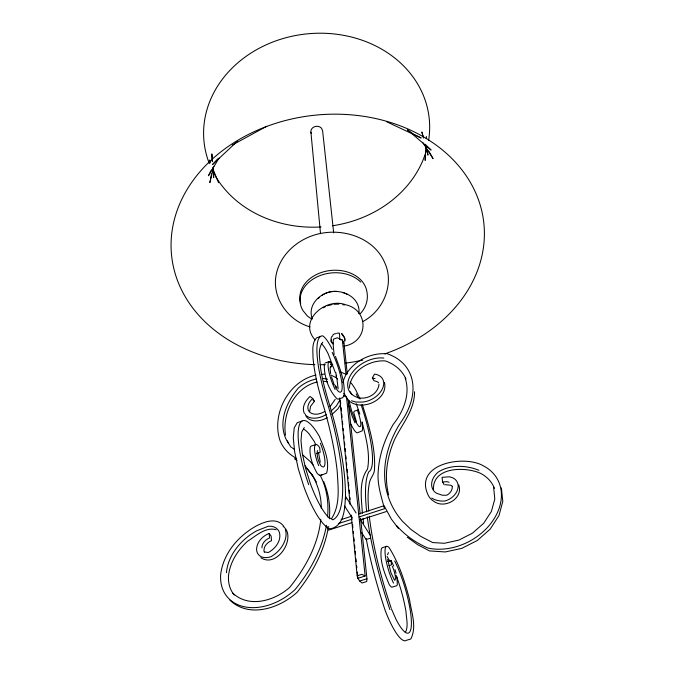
<?xml version="1.0" encoding="UTF-8"?>
<svg xmlns="http://www.w3.org/2000/svg" width="674" height="674" viewBox="0 0 674 674"><rect width="100%" height="100%" fill="white"/><g stroke="black" fill="none" stroke-linecap="round" stroke-linejoin="round"><path stroke-width="1.01" d="M344.886 340.244C345.619 336.233 337.152 328.541 344.524 337.691M358.888 313.73C361.264 294.867 335.677 285.481 321.793 295.465M309.644 411.469L310.562 406.296L314.446 401.274L312.744 398.502L310.032 396.472C305.457 400.592 301.362 407.382 304.412 413.524M452.271 486.544C452.583 490.259 449.929 493.52 446.811 495.213L442.422 495.247L436.423 493.216A17.608 13.177 -28.2 0 1 438.361 471.96C450.325 464.529 466.206 465.026 478.97 470.334M425.867 146.915L425.134 160.42L425.648 155.627M426.313 138.6L426.431 136.519M344.785 341.44L344.743 338.264M414.544 391.746C414.754 409.834 402.226 423.82 394.762 439.187C387.019 456.542 383.978 476.307 388.62 494.927M329.316 518.736C330.631 506.081 328.533 493.157 323.613 481.447M330.883 375.098L336.351 377.726L336.621 375.148M320.799 519.258C318.28 544.609 305.482 567.786 289.736 587.366C274.739 600.728 249.026 608.47 232.757 593.103M339.612 339.536L339.662 337.733A7.094 1.028 -86.4 0 0 339.182 333.057L337.969 333.2A3.513 2.62 -5.8 0 0 337.051 333.242M378.982 384.197C378.181 394.854 364.575 401.3 355.299 396.565A26.64 17.76 -29.2 0 1 352.291 372.553A26.64 17.76 -29.2 0 1 383.851 358.079M367.001 578.84L366.698 581.536L362.014 582.993L359.748 581.089L357.818 578.216L357.161 575.79L351.221 515.138M349.309 388.072C350.716 371.062 369.335 359.722 385.393 360.935A67.046 45.268 -30.9 0 1 405.992 379.133M342.839 382.739C347.439 364.255 367.953 352.485 386.362 353.757M324.304 363.935C323.908 376.311 328.415 389.985 337.143 398.949L338.575 399.101L342.653 397.694L343.976 395.815C345.509 382.251 339.999 368.99 335.467 356.462M211.552 173.926L209.858 182.637L213.751 166.301M328.027 529.065C323.68 552.461 311.885 573.818 297.133 592.244C279.676 608.226 249.296 618.606 229.935 600.18M387.516 554.753L388.468 552.655M343.226 343.133L343.967 342.872L347.27 373.994M211.029 170.556L208.485 175.754L218.991 158.129M405.344 632.532C408.705 626.23 406.279 618.521 406.018 611.765C403.886 599.321 400.592 587.096 396.093 575.31M304.294 427.56L301.716 432.085L300.992 440.922L302.272 453.29L305.465 467.925L310.251 483.25A49 12.461 72 0 0 328.364 517.16L332.897 519.814A133.022 34.391 71 0 0 328.642 407.248L326.022 398.688A73.635 16.151 71.1 0 1 322.703 335.829L323.09 336.132A32.967 7.254 70.7 0 1 332.24 349.343M378.653 382.807A13.37 8.989 -29.6 0 0 376.572 381.433L373.935 380.709L372.343 377.861L374.525 374.104A18.442 12.359 -29.6 0 1 382.621 388.342A18.442 12.359 -29.6 0 1 362.545 402.075L355.872 402.041L351.491 400.752M340.488 404.695L338.036 408.747L331.937 414.493M339.797 400.263L336.36 405.95L331.01 411.148M335.239 399.278L330.058 406.675M331.524 518.651C340.513 504.961 338.053 487.361 337.253 471.859C334.986 450.459 330.218 429.405 324.329 408.73C319.164 392.15 314.564 375.25 313.022 357.894C313.048 351.297 311.489 342.982 316.628 337.826L320.681 336.377M317.715 450.577L317.269 451.192C316.654 456.13 318.457 461.294 320.824 465.54A18.341 4.6 71.7 0 0 325.003 462.035A18.341 4.6 71.7 0 0 320.335 443.155M360.287 313.663C365.864 307.883 368.51 299.736 366.909 291.817A33.717 25.89 -5.8 0 0 327.766 270.872A33.717 25.89 -5.8 0 0 300.705 303.376M330.883 366.37L330.066 368.585L330.673 373.674M322.812 342.156C317.168 348.997 320.066 359.09 320.47 367.17C322.981 385.983 329.637 403.844 334.439 422.118C340.522 446.365 345.526 471.151 345.492 496.249C344.768 507.766 344.709 525.821 330.479 528.795A55.908 14.44 72.1 0 1 303.755 486.35L298.287 468.767L294.673 451.993L293.291 437.847L294.209 427.788L297.259 422.691L301.986 421.073M217.778 158.853L212.521 164.549L237.652 140.976M317.943 298.633L319.484 297.369M332.855 334.978L334.565 333.756M232.269 145.053L266.778 126.249M363.134 321.388C383.371 310.63 394.627 284.293 384.803 262.868C375.165 239.818 347.666 229.286 323.983 232.875C300.334 236.111 278.143 254.191 275.54 278.817C273.627 300.511 289.517 321.11 310.099 326.898M324.641 411.553C320.394 414.038 314.648 415.546 310.234 412.64A13.303 8.821 -31.8 0 1 312.744 398.502M327.244 417.678C321.608 420.888 314.017 422.522 308.271 418.689A18.265 12.157 -31.8 0 1 305.255 414.055M323.073 307.841L325.626 306.594M264.368 552.292A9.074 6.462 -38.5 0 1 263.955 550.574C263.879 546.041 267.485 542.25 271.521 540.7L271.15 536.142L269.179 533.429C262.489 536.015 256.499 542.284 256.583 549.799A15.106 10.733 -38.4 0 0 271.041 556.69A24.037 16.968 -38.4 0 0 285.397 529.596M333.318 343.226L333.318 343.9A7.043 4.701 -10.1 0 1 331.077 339.629M343.967 342.872L342.358 340.025L337.295 337.775L333.453 339.14L333.032 343.395L334.136 354.844M325.129 363L329.198 361.567M328.794 362.41L330.42 361.837L331.76 366.555L330.134 367.128M315.659 444.57L310.992 446.146L310.217 447.148C309.021 456.34 312.829 465.641 317.286 473.519A25.536 6.504 71.7 0 0 321.97 474.673M316.426 453.661L320.15 452.414L319.695 447.654A16.016 4.019 71.8 0 0 314.539 447.62A16.016 4.019 71.8 0 0 318.726 465.658M320.748 475.406L326.637 473.123C330.033 460.704 323.823 447.62 319.257 436.188A55.959 14.238 72 0 0 298.826 426.895A55.959 14.238 72 0 0 308.717 484.707M341.12 519.612L351.761 516.174M358.678 513.942L384.113 505.736L391.299 518.988L398.46 528.576M328.786 526.68L326.848 527.304L328.718 530.084L351.938 522.62M338.483 523.555L352.055 519.182L351.862 517.177M358.989 516.95L384.483 508.735C381.316 496.553 377.061 484.336 378.207 471.429C379.243 454.756 384.888 438.698 393.279 424.334C403.372 411.612 410.618 394.282 405.175 378.089M360.784 519.772L386.236 511.591M370.506 538.122L366.092 539.529L361.567 532.477M386.48 546.387L382.234 547.726L381.374 548.678C379.428 560.928 384.568 573.271 389.176 584.425A14.769 3.303 73 0 0 392.495 587.012L396.801 585.689L397.348 584.644L396.885 576.86M387.601 561.476L391.013 560.414L393.734 566.135M388.94 565.654L391.501 564.863L391.013 560.414M357.161 575.79L361.879 574.324L365.089 575.958M359.697 581.013L366.959 578.764L360.573 518.146M316.005 375.064C288.354 381.063 270.956 414.906 280.207 441.099A73.373 49.396 -30.9 0 0 292.617 456.045L296.113 458.253M316.982 382.057C294.605 387.272 282.052 413.668 285.54 435.185M327.328 305.769L332.088 304.581M343.909 346.166C368.905 342.089 369.217 309.989 345.711 304.766C325.769 297.015 297.512 321.018 315.213 339.982M431.739 498.069A24.534 18.367 -28.2 0 0 444.983 501.009A15.384 11.568 -28.7 0 0 457.553 489.796A15.384 11.568 -28.7 0 0 452.701 477.79L449.465 476.804L442.068 477.335L442.633 481.977L447.106 481.666L449.053 482.264M445.379 484.707L450.653 485.204A9.242 6.967 -28.7 0 1 452.229 486.274M321.144 374.407L324.278 374.121M337.556 291.48C323.293 289.635 306.67 303.595 312.214 318.49M334.026 304.303L338.963 304.084M323.874 381.265L327.48 381.821M342.771 304.699L344.448 304.951M276.146 529.756C265.455 526.554 255.758 536.201 247.383 541.365C237.627 550.372 230.163 562.006 228.537 575.394A45.967 33.034 -39.4 0 0 234.249 595.041M372.343 377.861L374.988 378.586M264.714 551.989L268.353 552.511C275.228 548.72 281.521 540.91 279.474 532.645A17.254 12.183 -38.4 0 0 271.437 526.31L268.311 526.226L256.971 530.682A46.076 33.026 -39.3 0 0 226.439 572.74M340.48 339.772L341.044 339.991M342.678 292.432L347.43 294.353M340.766 372.048L346.015 374.356L342.358 340.025M386.817 121.842L421.157 137.993L413.844 134.421L407.433 129.829L409.8 131.851M343.698 395.562L346.495 397.23L348.188 400.12L360.135 513.967M294.428 458.792L297.057 460.452M348.188 400.12C360.582 412.294 388.477 400.432 384.5 382.444M312.045 319.308L307.361 316.005L302.845 310.436A33.793 25.915 -5.8 0 1 316.78 277.006A33.793 25.915 -5.8 0 1 360.759 282.069M260.821 557.693C274.765 567.061 291.176 545.881 287.335 532.325A23.978 16.985 -38.5 0 0 283.198 526.411M407.281 537.203L417.678 544.702L429.523 550.911L445.27 551.955L461.816 548.35L477.377 540.438L490.225 529.082L498.987 515.551L502.804 501.338L501.389 487.934M313.09 400.255L314.446 401.274M292.255 447.822L294.639 449.769M411.376 133.208L431.09 150.091L425.126 144.244M302.651 454.849L310.301 461.589L313.52 465.574M336.318 377.667L337.615 379.007M283.771 526.301C276.728 516.789 263.947 521.853 255.547 526.369C237.863 536.462 223.347 553.539 220.701 574.231A52.614 37.71 -39.3 0 0 244.611 606.836A52.614 37.71 -39.3 0 0 295.119 589.523A128.195 87.569 -39.8 0 0 326.452 525.273M305.069 465.768L312.921 476.114L306.881 468.54M343.917 393.355L346.537 397.306L365.139 576.034L357.869 578.292L357.254 572.074M344.625 506.039L351.971 517.497M422.64 142.29L433.087 158.66L428.639 150.942M356.142 513.032L345.492 496.249L345.787 499.266M360.068 519.216L370.161 535.114M387.078 556.463L390.01 561.484M311.102 473.342C317.665 483.73 321.338 495.929 321.279 508.238M442.633 481.977L444.242 484.909M343.091 342.047L342.721 341.373L343.133 342.266M356.167 393.894L358.29 398.14M315.735 444.705L314.236 441.386L308.995 433.795A48.958 12.646 72.1 0 0 303.738 429.262M391.392 608.824L395.823 618.901A45.082 9.967 73.2 0 0 411.401 622.077A45.082 9.967 73.2 0 0 394.703 561.004M355.021 422.868L352.216 416.305L348.247 403.802M360.068 399.084L355.855 390.179A31.914 6.757 71.2 0 0 350.16 382.124M356.251 403.684L359.823 414.072M209.319 160.016L210.473 162.855M212.773 168.534L218.536 182.73M333.815 383.573L331.473 376.892M391.105 607.931C381.198 578.081 373 547.482 369.285 516.191M362.359 404.644C368.838 425.572 375.662 447.241 374.508 469.407C374.466 474.252 370.692 477.512 369.596 481.994C367.482 491.54 367.953 501.414 368.788 511.094M335.34 372.562L328.171 353.816A26.96 6.032 70.7 0 0 321.329 343.588M458.741 484.918C463.712 498.634 444.174 509.679 433.382 500.993A24.466 18.367 -28.2 0 1 428.125 495.053C413.457 464.057 463.417 454.503 483.039 465.65A53.583 40.861 -28.8 0 1 493.166 520.218A53.583 40.861 -28.8 0 1 427.805 548.021A132.879 98.808 -24.3 0 1 396.716 525.712M394.989 569.656L396.068 573.313M423.415 137.513L421.899 132.011L423.483 138.052M425.597 146.098L427.973 155.163L427.367 151.001M318.516 452.852L320.293 462.128M362.081 421.882C365.679 437.199 370.54 453.257 367.524 469.07C358.501 481.649 361.525 498.777 362.41 513.394M356.428 421.781L353.698 412.362L354.381 411.182L358.315 409.843L357.633 411.014A13.202 2.822 71.2 0 1 360.657 425.791A13.202 2.822 71.2 0 1 355.24 420.466L351.643 410.854L348.862 400.297M366.159 538.518C370.767 563.102 377.423 587.265 385.351 610.973A51.443 11.551 73.2 0 0 406.43 640.3L410.82 638.994C417.13 626.66 411.266 611.967 409.438 599.119C404.745 581.215 398.983 563.304 389.058 547.541A23.464 5.131 72.9 0 0 385.351 555.94A23.464 5.131 72.9 0 0 393.515 583.086M213.363 175.577L213.734 177.582L212.908 167.287M336.907 378.788L338.146 388.822M387.66 559.42L390.962 572.765L394.467 580.137A8.897 1.955 73 0 0 395.234 575.823A8.897 1.955 73 0 0 392.327 566.413M362.073 422.767L362.637 429.077L362.224 430.829L357.38 432.818A18.156 3.943 71.3 0 1 350.977 424.232M363.016 518.39L363.623 523.395M333.681 232.842L322.576 130.495L321.388 128.111A5.897 5.047 -5.8 0 0 313.739 127.083A5.897 5.047 -5.8 0 0 311.337 133.503M493.629 487.294L494.8 499.03L491.397 511.456L483.688 523.268L472.44 533.176L458.842 540.101L444.377 543.286L432.683 542.553L420.745 536.386L410.879 529.368L402.496 521.28A125.6 93.366 -24.3 0 1 398.806 425.412L403.237 418.748A73.373 49.396 -30.9 0 0 387.415 353.833M340.387 400.499L340.699 403.625M341.103 407.795L341.415 410.921M341.718 414.047L342.03 417.172M342.434 421.343L342.746 424.468M343.159 428.639L343.361 430.72M343.774 434.89L344.077 438.016M344.49 442.186L344.793 445.312M345.105 448.437L345.408 451.563M345.821 455.734L346.124 458.859M346.537 463.03L346.739 465.111M347.152 469.281L347.455 472.407M347.868 476.577L348.07 478.658M348.483 482.828L348.787 485.954M349.199 490.124L349.503 493.25M349.916 497.42L350.118 499.501M352.561 524.364L352.873 527.481M353.277 531.626L353.479 533.698M353.892 537.852L354.195 540.961M354.6 545.106L354.912 548.223M355.215 551.332L355.518 554.441M355.931 558.594L356.234 561.703M356.639 565.848L356.849 567.921M339.755 398.005L350.202 504.674M335.846 372.528L336.351 377.726M310.916 132.247L320.521 233.718M269.179 533.429L269.541 537.987L267.46 538.981A9.091 6.462 -38.4 0 0 261.95 547.869M212.42 161.111L211.847 153.899L212.285 161.474M433.399 489.189C433.02 466.433 465.734 466.61 480.495 473.316A46.809 35.789 -28.8 0 1 494.463 488.347M314.842 364.642A156.966 124.909 -5.8 0 1 186.925 189.773A156.966 124.909 -5.8 0 1 442.894 150.344A156.966 124.909 -5.8 0 1 384.862 353.858M362.772 360.127A156.966 124.909 -5.8 0 1 345.257 363.16M332.703 364.348A156.966 124.909 -5.8 0 1 330.597 364.466M325.323 364.668A156.966 124.909 -5.8 0 1 320.066 364.727M209.378 163.723A113.19 96.812 -5.8 0 1 306.114 33.961A113.19 96.812 -5.8 0 1 428.639 140.217M426.709 149.24A113.19 96.812 -5.8 0 1 332.316 225.79M321.026 226.961A113.19 96.812 -5.8 0 1 215.385 176.057M214.863 175.156A113.19 96.812 -5.8 0 1 211.914 169.553M335.374 333.841A3.513 2.62 -5.8 0 1 336.174 333.462M332.813 335.778A7.043 4.423 20.3 0 0 331.498 339.999L331.246 341.33A7.043 4.684 0.9 0 0 333.276 343.369M389.875 609.591A122.71 25.688 73 0 1 367.279 516.848M366.698 511.903A122.71 25.688 73 0 1 368.939 471.648A67.274 14.718 71.2 0 0 361.171 404.88M349.823 391.249A26.109 5.611 71.2 0 1 351.794 394.341M288.43 443.256A67.198 45.225 -30.9 0 1 298.515 387.87A26.396 17.364 -31.9 0 1 316.199 379.024M332.156 352.401A26.985 5.94 70.7 0 1 341.507 380.465A26.985 5.94 70.7 0 1 338.963 391.821A13.539 2.982 70.9 0 1 335.18 386.573M326.401 414.451A18.308 12.14 -31.8 0 1 306.535 415.925M313.452 476.931A120.89 82.801 -39.9 0 1 316.384 482.062M319.948 474.884A128.195 87.569 -39.8 0 1 327.564 516.924M291.395 447.595A67.046 45.268 -30.9 0 1 287.377 440.838M322.214 378.493A26.396 17.364 -31.9 0 1 327.623 379.302M333.714 384.222A26.337 17.381 -31.9 0 1 336.882 387.525M335.121 389.404A18.636 4.111 70.9 0 1 328.516 369.638A18.636 4.111 70.9 0 1 330.42 361.837"/></g></svg>
